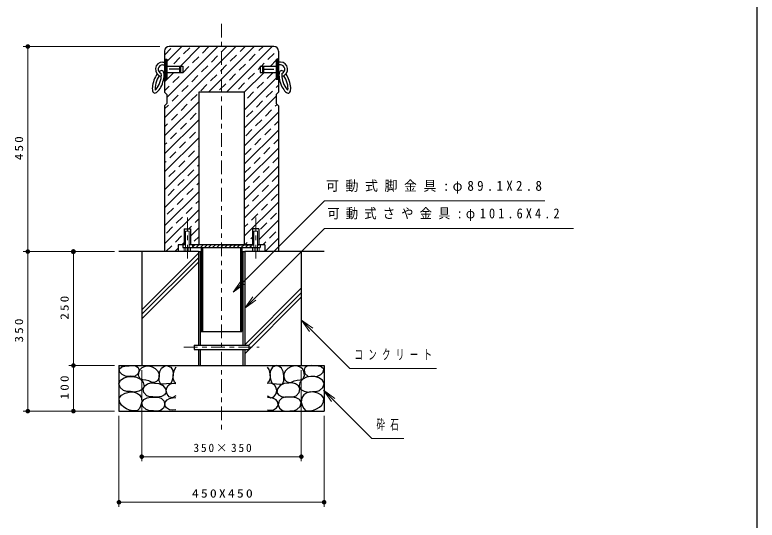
# Model space of a CAD drawing. Units: millimetres on the paper, scale 1:10. Extents: x -365 to 12, y -47 to 257.
# Drawn here: x -162.8 to 0, y 62.3 to 173.2 of the extents above; entities that cross this region are included whole.
import ezdxf

# ---------------------------------------------------------------- set-up
doc = ezdxf.new("R2010")
doc.units = ezdxf.units.MM
doc.linetypes.add('USER2', pattern=[6, 3, -1, 1, -1])
doc.layers.add('LY_1', color=7, linetype='Continuous', lineweight=13)
doc.layers.add('LY_2', color=7, linetype='Continuous', lineweight=13)
doc.styles.add('ＭＳ ゴシック', font='')
doc.styles.get('ＭＳ ゴシック').set_extended_font_data('MS Gothic')

# ---------------------------------------------------------------- blocks, each defined once
blk = doc.blocks.new('filled_dot')
at = {"color": 0, "linetype": 'Continuous', "lineweight": -2, "const_width": 1.25}
blk.add_lwpolyline([(-0.625, 0, 1), (0.625, 0, 1)], format="xyb", close=True, dxfattribs=at)

msp = doc.modelspace()

# ---------------------------------------------------------------- linework, layer by layer
at = {"layer": 'LY_1', "linetype": 'USER2'}
for p, q in [((-117.494, 171.221), (-117.494, 81.221)), ((-124.994, 128.721), (-124.994, 118.721)), ((-109.994, 128.721), (-109.994, 118.721)), ((-125.753, 100.221), (-109.206, 100.221))]:
    msp.add_line(p, q, dxfattribs=at)
at = {"layer": 'LY_1'}
for p, q in [((-130.994, 166.221), (-160.994, 166.221)), ((-159.994, 121.221), (-159.994, 166.221)), ((-129.994, 150.549), (-114.322, 166.221)), ((-129.494, 155), (-118.273, 166.221)), ((-129.494, 162.903), (-126.176, 166.221)), ((-126.524, 161.921), (-122.224, 166.221)), ((-121.682, 164.788), (-120.335, 166.135)), ((-120.371, 156.221), (-110.371, 166.221)), ((-117.552, 164.967), (-116.297, 166.221)), ((-116.419, 156.221), (-106.419, 166.221)), ((-113.421, 165.147), (-112.346, 166.221)), ((-109.29, 165.327), (-108.395, 166.221)), ((-129.944, 164.428), (-128.597, 165.776)), ((-125.813, 164.608), (-124.466, 165.955)), ((-111.445, 163.171), (-110.098, 164.518)), ((-107.314, 163.351), (-105.967, 164.698)), ((-105.159, 165.506), (-105.067, 165.597)), ((-127.969, 162.453), (-126.622, 163.8)), ((-123.838, 162.632), (-122.491, 163.979)), ((-119.707, 162.812), (-118.36, 164.159)), ((-115.576, 162.992), (-114.229, 164.339)), ((-106.768, 161.921), (-105.494, 163.195)), ((-105.268, 163.421), (-104.994, 163.695)), ((-125.993, 160.477), (-124.646, 161.824)), ((-121.862, 160.657), (-120.515, 162.004)), ((-117.731, 160.836), (-116.384, 162.183)), ((-113.6, 161.016), (-112.253, 162.363)), ((-109.469, 161.196), (-108.994, 161.671)), ((-108.744, 161.921), (-108.122, 162.543)), ((-129.994, 158.452), (-127.924, 160.521)), ((-128.148, 158.322), (-126.801, 159.669)), ((-124.017, 158.502), (-122.67, 159.849)), ((-119.886, 158.681), (-118.539, 160.028)), ((-115.755, 158.861), (-114.408, 160.208)), ((-112.494, 156.195), (-108.168, 160.521)), ((-111.625, 159.04), (-110.278, 160.387)), ((-107.494, 159.22), (-106.192, 160.521)), ((-117.911, 156.705), (-116.564, 158.053)), ((-113.78, 156.885), (-112.433, 158.232)), ((-112.494, 152.244), (-105.494, 159.244)), ((-109.649, 157.065), (-108.302, 158.412)), ((-129.994, 156.476), (-128.956, 157.514)), ((-126.173, 156.346), (-124.826, 157.693)), ((-122.042, 156.526), (-120.695, 157.873)), ((-107.673, 155.089), (-106.326, 156.436)), ((-105.518, 157.244), (-104.994, 157.768)), ((-128.328, 154.191), (-126.981, 155.538)), ((-124.197, 154.371), (-122.85, 155.718)), ((-112.494, 148.293), (-105.494, 155.293)), ((-111.804, 154.909), (-110.457, 156.256)), ((-129.994, 146.598), (-122.494, 154.098)), ((-129.994, 152.525), (-129.136, 153.383)), ((-126.352, 152.215), (-125.005, 153.562)), ((-109.829, 152.934), (-108.481, 154.281)), ((-105.698, 153.113), (-105.292, 153.519)), ((-124.377, 150.24), (-123.03, 151.587)), ((-112.494, 144.341), (-104.994, 151.841)), ((-111.984, 150.778), (-110.637, 152.126)), ((-107.853, 150.958), (-106.506, 152.305)), ((-129.994, 142.646), (-122.494, 150.146)), ((-128.507, 150.06), (-127.16, 151.407)), ((-110.008, 148.803), (-108.661, 150.15)), ((-105.877, 148.982), (-104.994, 149.866)), ((-129.994, 148.573), (-129.316, 149.252)), ((-126.532, 148.084), (-125.185, 149.431)), ((-128.687, 145.929), (-127.34, 147.276)), ((-124.556, 146.109), (-123.209, 147.456)), ((-112.494, 140.39), (-104.994, 147.89)), ((-112.163, 146.648), (-110.816, 147.995)), ((-108.032, 146.827), (-106.685, 148.174)), ((-129.994, 138.695), (-122.494, 146.195)), ((-129.994, 144.622), (-129.495, 145.121)), ((-126.711, 143.954), (-125.364, 145.301)), ((-110.188, 144.672), (-108.841, 146.019)), ((-106.057, 144.852), (-104.994, 145.914)), ((-124.736, 141.978), (-123.389, 143.325)), ((-122.58, 144.133), (-122.494, 144.22)), ((-112.494, 136.439), (-104.994, 143.939)), ((-112.343, 142.517), (-110.996, 143.864)), ((-108.212, 142.696), (-106.865, 144.043)), ((-129.994, 134.744), (-122.494, 142.244)), ((-128.867, 141.798), (-127.52, 143.145)), ((-110.367, 140.541), (-109.02, 141.888)), ((-106.236, 140.721), (-104.994, 141.963)), ((-129.994, 140.671), (-129.675, 140.99)), ((-126.891, 139.823), (-125.544, 141.17)), ((-122.76, 140.002), (-122.494, 140.268)), ((-129.046, 137.667), (-127.699, 139.014)), ((-124.915, 137.847), (-123.568, 139.194)), ((-112.494, 132.487), (-104.994, 139.987)), ((-112.494, 138.414), (-111.176, 139.733)), ((-108.392, 138.565), (-107.045, 139.912)), ((-129.994, 130.793), (-122.494, 138.293)), ((-129.994, 136.72), (-129.854, 136.859)), ((-127.071, 135.692), (-125.724, 137.039)), ((-110.547, 136.41), (-109.2, 137.757)), ((-106.416, 136.59), (-105.069, 137.937)), ((-122.94, 135.871), (-122.494, 136.317)), ((-112.494, 128.536), (-104.994, 136.036)), ((-112.494, 134.463), (-111.355, 135.602)), ((-108.571, 134.434), (-107.224, 135.781)), ((-129.994, 126.841), (-122.494, 134.341)), ((-129.226, 133.536), (-127.879, 134.883)), ((-125.095, 133.716), (-123.748, 135.063)), ((-110.727, 132.279), (-109.38, 133.626)), ((-106.596, 132.459), (-105.249, 133.806)), ((-127.25, 131.561), (-125.903, 132.908)), ((-123.119, 131.74), (-122.494, 132.366)), ((-112.494, 124.585), (-104.994, 132.085)), ((-129.994, 122.89), (-122.494, 130.39)), ((-129.405, 129.405), (-128.058, 130.753)), ((-125.275, 129.585), (-123.928, 130.932)), ((-112.494, 130.512), (-111.535, 131.471)), ((-108.751, 130.304), (-107.404, 131.651)), ((-127.43, 127.43), (-126.083, 128.777)), ((-110.906, 128.148), (-109.559, 129.495)), ((-106.775, 128.328), (-105.428, 129.675)), ((-123.299, 127.609), (-122.494, 128.414)), ((-112.494, 126.56), (-111.714, 127.34)), ((-109.294, 123.833), (-104.994, 128.133)), ((-108.931, 126.173), (-107.583, 127.52)), ((-129.585, 125.275), (-128.238, 126.622)), ((-125.394, 122.121), (-125.394, 125.721)), ((-125.394, 125.721), (-124.594, 125.721)), ((-124.687, 126.221), (-124.107, 126.801)), ((-124.594, 122.121), (-124.594, 125.721)), ((-124.294, 124.639), (-122.494, 126.439)), ((-110.394, 122.121), (-110.394, 125.721)), ((-110.394, 125.721), (-109.594, 125.721)), ((-109.594, 122.121), (-109.594, 125.721)), ((-106.955, 124.197), (-105.608, 125.544)), ((-127.609, 123.299), (-126.262, 124.646)), ((-123.479, 123.479), (-122.494, 124.463)), ((-111.086, 124.017), (-110.694, 124.409)), ((-107.955, 121.221), (-104.994, 124.182)), ((-129.687, 121.221), (-128.418, 122.491)), ((-126.211, 122.721), (-125.694, 123.239)), ((-123.894, 122.165), (-123.338, 122.721)), ((-123.04, 122.121), (-122.44, 122.721)), ((-122.142, 122.121), (-121.542, 122.721)), ((-121.244, 122.121), (-120.644, 122.721)), ((-120.346, 122.121), (-119.746, 122.721)), ((-119.448, 122.121), (-118.848, 122.721)), ((-118.549, 122.121), (-117.949, 122.721)), ((-117.651, 122.121), (-117.051, 122.721)), ((-116.753, 122.121), (-116.153, 122.721)), ((-115.855, 122.121), (-115.255, 122.721)), ((-114.957, 122.121), (-114.357, 122.721)), ((-114.059, 122.121), (-113.459, 122.721)), ((-113.161, 122.121), (-112.561, 122.721)), ((-112.382, 122.721), (-111.894, 123.209)), ((-112.263, 122.121), (-111.663, 122.721)), ((-111.365, 122.121), (-111.094, 122.393)), ((-108.43, 122.721), (-107.763, 123.389)), ((-140.994, 121.221), (-160.994, 121.221)), ((-159.994, 86.221), (-159.994, 121.221)), ((-149.994, 96.221), (-149.994, 121.221)), ((-134.994, 108.451), (-122.574, 120.871)), ((-127.711, 121.221), (-126.994, 121.939)), ((-125.713, 122.121), (-125.713, 121.321)), ((-124.275, 121.321), (-125.713, 121.321)), ((-125.354, 121.321), (-125.354, 122.121)), ((-124.635, 121.321), (-124.635, 122.121)), ((-124.275, 122.121), (-124.275, 121.321)), ((-110.713, 122.121), (-110.713, 121.321)), ((-109.275, 121.321), (-110.713, 121.321)), ((-110.354, 121.321), (-110.354, 122.121)), ((-109.635, 121.321), (-109.635, 122.121)), ((-109.275, 122.121), (-109.275, 121.321)), ((-105.979, 121.221), (-105.787, 121.413)), ((-134.994, 107.461), (-122.574, 119.881)), ((-134.994, 106.471), (-122.574, 118.891)), ((-114.978, 112.313), (-113.21, 114.788)), ((-114.978, 112.313), (-112.857, 114.434)), ((-112.503, 114.081), (-114.978, 112.313)), ((-112.414, 100.767), (-99.994, 113.187)), ((-112.414, 108.825), (-110.646, 111.3)), ((-112.414, 98.786), (-99.994, 111.206)), ((-112.414, 108.825), (-110.293, 110.947)), ((-111.519, 100.671), (-99.994, 112.197)), ((-109.939, 110.593), (-112.414, 108.825)), ((-99.959, 106.186), (-97.838, 104.064)), ((-99.959, 106.186), (-97.484, 104.418)), ((-98.191, 103.711), (-99.959, 106.186)), ((-140.994, 96.221), (-150.994, 96.221)), ((-149.994, 86.221), (-149.994, 96.221)), ((-134.994, 95.221), (-134.994, 75.221)), ((-99.994, 95.221), (-99.994, 75.221)), ((-95.129, 90.788), (-93.007, 88.667)), ((-95.129, 90.788), (-92.654, 89.02)), ((-93.361, 88.313), (-95.129, 90.788)), ((-140.994, 86.221), (-160.994, 86.221)), ((-139.994, 85.221), (-139.994, 65.221)), ((-94.994, 85.221), (-94.994, 65.221)), ((-99.994, 76.221), (-134.994, 76.221)), ((-94.994, 66.221), (-139.994, 66.221))]:
    msp.add_line(p, q, dxfattribs=at)
at = {"layer": 'LY_1', "color": 3, "lineweight": 25}
for p, q in [((-105.994, 166.221), (-128.994, 166.221)), ((-129.994, 165.221), (-129.994, 156.221)), ((-104.994, 165.221), (-104.994, 156.221)), ((-129.994, 163.421), (-129.494, 163.421)), ((-129.794, 163.221), (-129.794, 159.221)), ((-129.494, 163.221), (-129.794, 163.221)), ((-129.494, 163.421), (-129.494, 159.021)), ((-105.494, 163.421), (-105.494, 159.021)), ((-105.494, 163.421), (-104.994, 163.421)), ((-105.494, 163.221), (-105.194, 163.221)), ((-105.194, 163.221), (-105.194, 159.221)), ((-130.394, 162.821), (-129.794, 162.821)), ((-130.394, 162.221), (-129.794, 162.221)), ((-129.494, 161.921), (-125.994, 161.921)), ((-126.694, 161.221), (-128.994, 161.221)), ((-126.694, 161.921), (-126.694, 160.521)), ((-126.494, 161.921), (-126.494, 160.521)), ((-125.994, 161.921), (-125.994, 160.521)), ((-108.994, 161.921), (-108.994, 160.521)), ((-108.994, 161.921), (-105.494, 161.921)), ((-108.494, 161.921), (-108.494, 160.521)), ((-108.294, 161.921), (-108.294, 160.521)), ((-108.294, 161.221), (-105.994, 161.221)), ((-104.594, 162.821), (-105.194, 162.821)), ((-104.594, 162.221), (-105.194, 162.221)), ((-130.113, 160.221), (-129.794, 160.221)), ((-130.105, 159.621), (-129.794, 159.621)), ((-129.494, 160.521), (-125.994, 160.521)), ((-108.994, 160.521), (-105.494, 160.521)), ((-104.875, 160.221), (-105.194, 160.221)), ((-104.883, 159.621), (-105.194, 159.621)), ((-129.994, 159.021), (-129.494, 159.021)), ((-129.494, 159.221), (-129.794, 159.221)), ((-105.494, 159.221), (-105.194, 159.221)), ((-105.494, 159.021), (-104.994, 159.021)), ((-129.994, 156.221), (-129.494, 155.721)), ((-129.494, 155.721), (-129.494, 153.721)), ((-112.494, 156.221), (-122.494, 156.221)), ((-122.494, 156.221), (-122.494, 122.721)), ((-112.494, 156.221), (-112.494, 122.721)), ((-105.494, 155.721), (-104.994, 156.221)), ((-105.494, 155.721), (-105.494, 153.721)), ((-129.994, 153.221), (-129.494, 153.721)), ((-129.994, 153.221), (-129.994, 121.221)), ((-105.494, 153.721), (-104.994, 153.221)), ((-104.994, 153.221), (-104.994, 121.221)), ((-125.694, 126.221), (-124.294, 126.221)), ((-125.694, 126.221), (-125.694, 122.721)), ((-124.294, 126.221), (-124.294, 122.721)), ((-109.294, 126.221), (-110.694, 126.221)), ((-110.694, 126.221), (-110.694, 122.721)), ((-109.294, 126.221), (-109.294, 122.721)), ((-126.994, 122.721), (-126.994, 121.221)), ((-125.394, 122.721), (-126.994, 122.721)), ((-125.994, 122.721), (-125.994, 122.121)), ((-125.394, 122.721), (-125.694, 122.721)), ((-110.394, 122.721), (-124.594, 122.721)), ((-117.494, 122.721), (-124.594, 122.721)), ((-123.894, 122.721), (-123.894, 122.121)), ((-117.494, 122.721), (-110.394, 122.721)), ((-111.094, 122.721), (-111.094, 122.121)), ((-107.994, 122.721), (-109.594, 122.721)), ((-109.594, 122.721), (-109.294, 122.721)), ((-108.994, 122.721), (-108.994, 122.121)), ((-107.994, 122.721), (-107.994, 121.221)), ((-134.994, 121.221), (-134.994, 96.221)), ((-125.994, 122.121), (-108.994, 122.121)), ((-122.574, 121.221), (-121.949, 121.221)), ((-122.574, 121.221), (-122.574, 100.671)), ((-122.154, 121.221), (-122.154, 100.671)), ((-121.949, 122.121), (-121.949, 103.721)), ((-121.669, 122.121), (-121.669, 103.721)), ((-113.319, 122.121), (-113.319, 103.721)), ((-113.039, 122.121), (-113.039, 103.721)), ((-113.039, 121.221), (-112.414, 121.221)), ((-112.834, 121.221), (-112.834, 100.671)), ((-112.414, 121.221), (-112.414, 100.671)), ((-99.994, 121.221), (-99.994, 96.221)), ((-121.949, 103.721), (-113.039, 103.721)), ((-123.494, 100.671), (-123.494, 99.771)), ((-123.494, 100.671), (-111.494, 100.671)), ((-123.494, 99.771), (-111.494, 99.771)), ((-122.574, 99.771), (-122.574, 96.221)), ((-122.154, 99.771), (-122.154, 96.221)), ((-112.834, 99.771), (-112.834, 96.221)), ((-112.414, 99.771), (-112.414, 96.221)), ((-111.494, 100.671), (-111.494, 99.771)), ((-139.994, 96.221), (-94.994, 96.221)), ((-139.994, 96.221), (-139.994, 86.221)), ((-94.994, 96.221), (-94.994, 86.221)), ((-139.994, 86.221), (-94.994, 86.221))]:
    msp.add_line(p, q, dxfattribs=at)
at = {"layer": 'LY_1', "color": 20, "lineweight": 25}
for p, q in [((-122.574, 121.221), (-139.994, 121.221)), ((-94.994, 121.221), (-112.414, 121.221))]:
    msp.add_line(p, q, dxfattribs=at)
at = {"layer": 'LY_1', "color": 3, "lineweight": 25}
for points in [[(-131.617, 160.19), (-131.812, 159.895), (-131.997, 159.564), (-132.167, 159.207), (-132.318, 158.832), (-132.447, 158.449), (-132.549, 158.065), (-132.624, 157.691), (-132.668, 157.337), (-132.681, 157.009), (-132.663, 156.717), (-132.614, 156.468), (-132.534, 156.267), (-132.427, 156.12), (-132.295, 156.03), (-132.14, 155.999), (-131.967, 156.028), (-131.781, 156.117), (-131.584, 156.262), (-131.383, 156.462), (-131.182, 156.71), (-130.985, 157.001), (-130.799, 157.327), (-130.627, 157.681), (-130.474, 158.055), (-130.342, 158.438), (-130.236, 158.822), (-130.159, 159.197), (-130.111, 159.555), (-130.094, 159.886), (-130.109, 160.182), (-130.154, 160.437), (-130.23, 160.644), (-130.334, 160.798), (-130.464, 160.895), (-130.616, 160.933), (-130.787, 160.91), (-130.972, 160.829), (-131.168, 160.69), (-131.191, 160.67), (-131.215, 160.649)], [(-131.151, 159.811), (-131.18, 159.769), (-131.391, 159.426), (-131.589, 159.03), (-131.763, 158.603), (-131.905, 158.163), (-132.007, 157.733), (-132.066, 157.335), (-132.081, 156.991), (-132.058, 156.728), (-132.048, 156.677)], [(-132.042, 156.663), (-131.991, 156.704), (-131.805, 156.89), (-131.595, 157.163), (-131.384, 157.506), (-131.186, 157.902), (-131.012, 158.329), (-130.87, 158.769), (-130.768, 159.199), (-130.709, 159.597), (-130.694, 159.941), (-130.717, 160.204), (-130.722, 160.23)], [(-103.773, 160.649), (-103.971, 160.801), (-104.159, 160.896), (-104.334, 160.933), (-104.491, 160.909), (-104.626, 160.826), (-104.736, 160.685), (-104.819, 160.49), (-104.872, 160.246), (-104.894, 159.959), (-104.884, 159.636), (-104.844, 159.284), (-104.773, 158.912), (-104.673, 158.529), (-104.548, 158.145), (-104.399, 157.768), (-104.231, 157.409), (-104.048, 157.075), (-103.853, 156.775), (-103.653, 156.516), (-103.451, 156.305), (-103.253, 156.146), (-103.064, 156.044), (-102.887, 156), (-102.728, 156.017), (-102.59, 156.093), (-102.477, 156.227), (-102.391, 156.416), (-102.334, 156.654), (-102.308, 156.937), (-102.314, 157.257), (-102.351, 157.606), (-102.419, 157.976), (-102.515, 158.358), (-102.637, 158.742), (-102.783, 159.12), (-102.949, 159.482), (-103.131, 159.82), (-103.324, 160.124), (-103.348, 160.157), (-103.371, 160.19)], [(-104.266, 160.23), (-104.271, 160.204), (-104.294, 159.941), (-104.279, 159.597), (-104.22, 159.199), (-104.118, 158.769), (-103.976, 158.329), (-103.802, 157.902), (-103.604, 157.506), (-103.393, 157.163), (-103.184, 156.89), (-102.997, 156.704), (-102.946, 156.663)], [(-102.94, 156.677), (-102.93, 156.728), (-102.907, 156.991), (-102.922, 157.335), (-102.981, 157.733), (-103.083, 158.163), (-103.225, 158.603), (-103.399, 159.03), (-103.597, 159.426), (-103.808, 159.769), (-103.838, 159.811)], [(-127.524, 95.879), (-127.833, 95.328), (-128.045, 94.739), (-128.143, 94.106), (-128.144, 93.426), (-127.896, 92.658), (-127.574, 92.534)], [(-107.464, 95.879), (-107.155, 95.328), (-106.944, 94.739), (-106.845, 94.106), (-106.845, 93.426), (-107.092, 92.658), (-107.414, 92.534)], [(-127.549, 89.61), (-128.317, 89.139), (-128.95, 89.354), (-129.432, 89.932), (-129.626, 90.641), (-129.506, 91.344), (-129.199, 91.853), (-128.738, 92.212), (-128.129, 92.355), (-127.499, 92.286)], [(-107.439, 89.61), (-106.671, 89.139), (-106.038, 89.354), (-105.556, 89.932), (-105.362, 90.641), (-105.482, 91.344), (-105.789, 91.853), (-106.25, 92.212), (-106.859, 92.355), (-107.489, 92.286)], [(-127.549, 86.488), (-128.226, 86.408), (-128.912, 86.537), (-129.538, 86.905), (-129.903, 87.479), (-129.844, 88.148), (-129.457, 88.718), (-128.876, 89.014), (-128.218, 89.139), (-127.549, 89.213)], [(-107.439, 86.488), (-106.762, 86.408), (-106.076, 86.537), (-105.45, 86.905), (-105.085, 87.479), (-105.144, 88.148), (-105.531, 88.718), (-106.112, 89.014), (-106.77, 89.139), (-107.439, 89.213)]]:
    msp.add_lwpolyline(points, dxfattribs=at)
at = {"layer": 'LY_1'}
for points in [[(-114.978, 112.313), (-94.928, 132.363), (-46.578, 132.363)], [(-112.414, 108.825), (-94.928, 126.311), (-40.276, 126.311)], [(-99.959, 106.186), (-89.353, 95.579), (-70.335, 95.579)], [(-95.129, 90.788), (-84.522, 80.181), (-77.505, 80.181)]]:
    msp.add_lwpolyline(points, dxfattribs=at)
at = {"layer": 'LY_1', "color": 3, "lineweight": 25}
for points in [[(-137.46, 93.872), (-138.398, 93.848), (-139.294, 94.219), (-139.816, 94.796), (-139.963, 95.408), (-139.375, 95.902), (-138.402, 96.127), (-137.787, 96.189), (-137.188, 96.201), (-136.397, 96.134), (-135.775, 95.805), (-135.588, 95.186), (-135.751, 94.491), (-136.494, 93.847)], [(-132.876, 92.559), (-133.45, 92.833), (-134.066, 93.029), (-134.78, 93.113), (-135.379, 93.327), (-135.691, 94.034), (-135.577, 94.913), (-135.293, 95.395), (-134.883, 95.755), (-134.195, 96.07), (-133.446, 96.151), (-132.704, 95.964), (-132.034, 95.557), (-131.51, 95.023), (-131.191, 94.367), (-131.159, 93.707), (-131.39, 93.079), (-131.756, 92.69), (-132.232, 92.484)], [(-128.614, 92.311), (-129.531, 92.212), (-130.249, 92.098), (-130.845, 92.162), (-131.177, 92.895), (-131.142, 93.996), (-131.011, 94.92), (-130.646, 95.656), (-130.147, 96.044), (-129.531, 96.201), (-128.639, 95.829), (-128.206, 95.141), (-128.069, 94.318), (-128.157, 93.543), (-128.391, 92.806)], [(-106.374, 92.311), (-105.457, 92.212), (-104.739, 92.098), (-104.144, 92.162), (-103.811, 92.895), (-103.846, 93.996), (-103.977, 94.92), (-104.342, 95.656), (-104.842, 96.044), (-105.457, 96.201), (-106.349, 95.829), (-106.782, 95.141), (-106.919, 94.318), (-106.831, 93.543), (-106.597, 92.806)], [(-102.112, 92.559), (-101.538, 92.833), (-100.922, 93.029), (-100.208, 93.113), (-99.609, 93.327), (-99.297, 94.034), (-99.411, 94.913), (-99.695, 95.395), (-100.105, 95.755), (-100.793, 96.07), (-101.542, 96.151), (-102.285, 95.964), (-102.954, 95.557), (-103.478, 95.023), (-103.797, 94.367), (-103.829, 93.707), (-103.599, 93.079), (-103.232, 92.69), (-102.756, 92.484)], [(-97.528, 93.872), (-96.59, 93.848), (-95.694, 94.219), (-95.172, 94.796), (-95.025, 95.408), (-95.614, 95.902), (-96.586, 96.127), (-97.201, 96.189), (-97.8, 96.201), (-98.591, 96.134), (-99.213, 95.805), (-99.4, 95.186), (-99.237, 94.491), (-98.494, 93.847)], [(-137.46, 90.527), (-138.237, 90.514), (-138.997, 90.75), (-139.737, 91.372), (-140.037, 92.187), (-139.654, 92.977), (-138.848, 93.55), (-137.961, 93.793), (-137.064, 93.797), (-136.151, 93.647), (-135.305, 93.228), (-134.655, 92.478), (-134.487, 91.617), (-134.912, 90.994), (-135.652, 90.576), (-136.568, 90.406)], [(-97.528, 90.527), (-96.751, 90.514), (-95.991, 90.75), (-95.251, 91.372), (-94.951, 92.187), (-95.334, 92.977), (-96.14, 93.55), (-97.027, 93.793), (-97.924, 93.797), (-98.837, 93.647), (-99.683, 93.228), (-100.333, 92.478), (-100.501, 91.617), (-100.076, 90.994), (-99.337, 90.576), (-98.42, 90.406)], [(-132.529, 89.337), (-133.23, 89.346), (-133.892, 89.585), (-134.522, 90.272), (-134.685, 91.146), (-134.342, 91.795), (-133.719, 92.236), (-132.988, 92.402), (-132.232, 92.385), (-131.264, 92.246), (-130.374, 91.815), (-129.761, 91.086), (-129.63, 90.279), (-130.016, 89.793), (-130.646, 89.461), (-131.6, 89.253)], [(-102.459, 89.337), (-101.759, 89.346), (-101.096, 89.585), (-100.467, 90.272), (-100.303, 91.146), (-100.646, 91.795), (-101.269, 92.236), (-102, 92.402), (-102.756, 92.385), (-103.724, 92.246), (-104.614, 91.815), (-105.227, 91.086), (-105.358, 90.279), (-104.972, 89.793), (-104.342, 89.461), (-103.389, 89.253)], [(-136.94, 86.29), (-137.661, 86.462), (-138.352, 86.736), (-138.952, 87.065), (-139.468, 87.528), (-139.883, 88.293), (-139.914, 89.09), (-139.416, 89.726), (-138.6, 90.155), (-137.764, 90.397), (-136.946, 90.439), (-136.172, 90.229), (-135.516, 89.766), (-135.082, 89.114), (-134.996, 88.216), (-135.255, 87.281), (-135.517, 86.763), (-135.899, 86.389), (-136.402, 86.25)], [(-98.048, 86.29), (-97.328, 86.462), (-96.636, 86.736), (-96.037, 87.065), (-95.521, 87.528), (-95.106, 88.293), (-95.075, 89.09), (-95.572, 89.726), (-96.388, 90.155), (-97.224, 90.397), (-98.042, 90.439), (-98.816, 90.229), (-99.473, 89.766), (-99.906, 89.114), (-99.992, 88.216), (-99.733, 87.281), (-99.472, 86.763), (-99.089, 86.389), (-98.586, 86.25)], [(-132.455, 86.264), (-133.25, 86.295), (-134.016, 86.586), (-134.729, 87.263), (-134.958, 88.097), (-134.561, 88.74), (-133.843, 89.163), (-132.981, 89.292), (-132.108, 89.262), (-131.405, 89.251), (-130.745, 89.089), (-130.116, 88.474), (-129.903, 87.627), (-130.228, 86.896), (-130.894, 86.388), (-131.67, 86.195)], [(-102.533, 86.264), (-101.738, 86.295), (-100.972, 86.586), (-100.259, 87.263), (-100.03, 88.097), (-100.427, 88.74), (-101.145, 89.163), (-102.007, 89.292), (-102.88, 89.262), (-103.583, 89.251), (-104.243, 89.089), (-104.872, 88.474), (-105.085, 87.627), (-104.76, 86.896), (-104.094, 86.388), (-103.318, 86.195)]]:
    msp.add_lwpolyline(points, close=True, dxfattribs=at)
for centre, radius, start, end in [((-128.994, 165.221), 1, 90, 179.99999), ((-105.994, 165.221), 1, 0, 90), ((-130.394, 161.221), 1.6, 89.99998, 258.81338), ((-130.394, 161.221), 1, 89.99998, 250.85627), ((-104.594, 161.221), 1.6, 281.18664, 90.00004), ((-104.594, 161.221), 1, 289.14375, 90.00004)]:
    msp.add_arc(centre, radius, start, end, dxfattribs=at)
at = {"layer": 'LY_2', "color": 20, "lineweight": 25}
msp.add_line((0, 0), (0, 257), dxfattribs=at)

# ---------------------------------------------------------------- block references
at = {"layer": 'LY_1'}
for p, xscale, yscale, rotation in [((-159.994, 166.221), 0.4, 0.4, 270), ((-159.994, 121.221), 0.4, 0.4, 270), ((-159.994, 121.221), 0.4, 0.4, 90), ((-149.994, 121.221), 0.431, 0.431, 270), ((-149.994, 96.221), 0.4, 0.4, 270), ((-159.994, 86.221), 0.4, 0.4, 90), ((-149.994, 86.221), 0.4, 0.4, 90), ((-99.994, 76.221), 0.4, 0.4, 180), ((-94.994, 66.221), 0.4, 0.4, 180)]:
    msp.add_blockref('filled_dot', p, dxfattribs=dict(at, xscale=xscale, yscale=yscale, rotation=rotation))
at = {"layer": 'LY_1', "xscale": 0.4, "yscale": 0.4}
for p in [(-134.994, 76.221), (-139.994, 66.221)]:
    msp.add_blockref('filled_dot', p, dxfattribs=at)

# ---------------------------------------------------------------- texts
at = {"layer": 'LY_1', "char_height": 1.833, "attachment_point": 8, "rotation": 90, "style": 'ＭＳ ゴシック'}
for s, insert in [('\\T1.33;\\W1.15;450', (-160.994, 144.137)), ('\\T1.33;\\W1.15;250', (-150.994, 109.137)), ('\\T1.33;\\W1.15;350', (-160.994, 104.137)), ('\\T1.33;\\W1.15;100', (-150.994, 91.65))]:
    msp.add_mtext(s, dxfattribs=dict(at, insert=insert))
at = {"layer": 'LY_1', "style": 'ＭＳ ゴシック'}
for s, insert, char_height, attachment_point in [('\\T1.5;\\W0.95;可動式脚金具:φ89.1X2.8', (-94.578, 135.363), 2.199, 4), ('\\T1.5;\\W0.9;可動式さや金具:φ101.6X4.2', (-94.276, 129.311), 2.199, 4), ('\\T1.64;\\W0.6;コンクリート', (-88.335, 98.579), 2.199, 4), ('\\T1.64;\\W0.6;砕石', (-83.505, 83.181), 2.199, 4), ('\\T1.32;350×350', (-117.069, 77.221), 1.833, 8), ('\\T1.32;\\W1.2;450X450', (-117.082, 67.221), 1.833, 8)]:
    msp.add_mtext(s, dxfattribs=dict(at, insert=insert, char_height=char_height, attachment_point=attachment_point))

doc.saveas('drawing.dxf')
